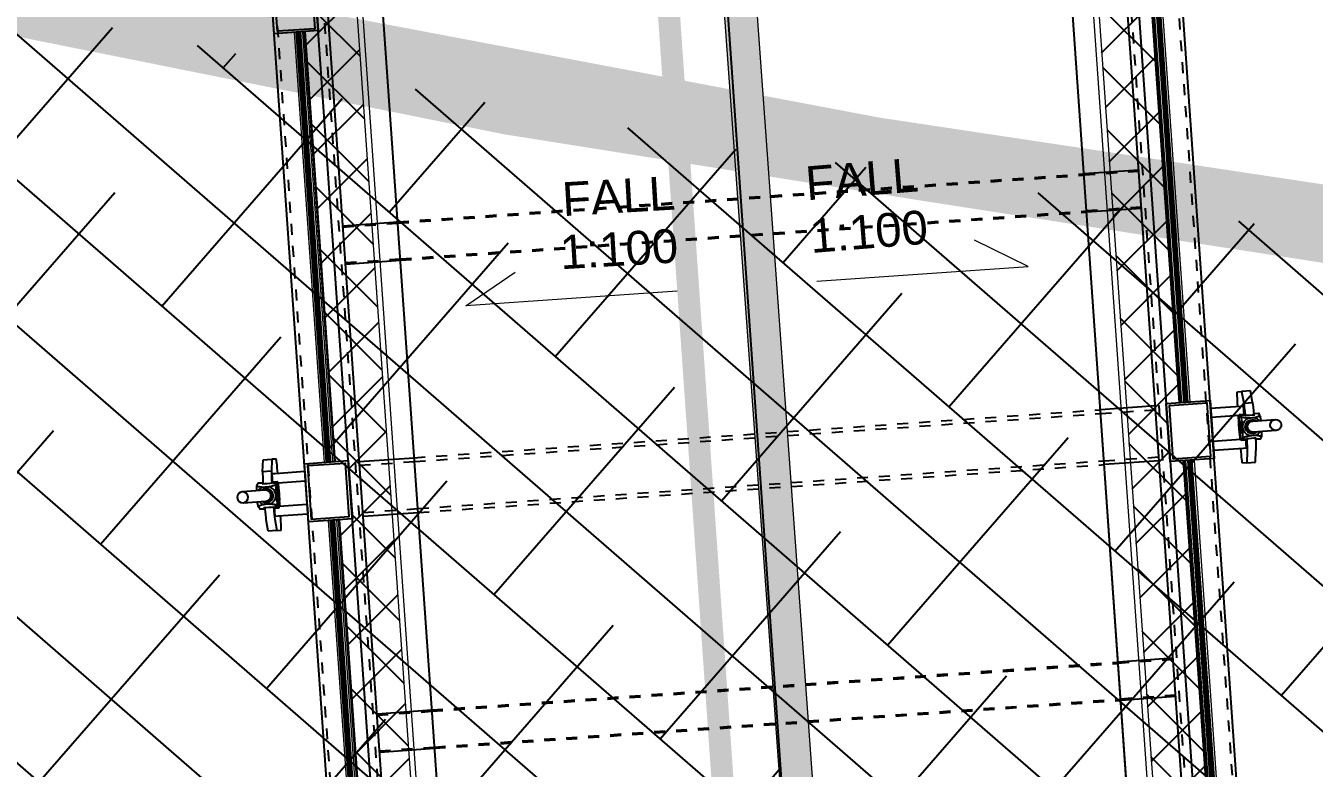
# Model space of a CAD drawing. Header units: millimetres. Extents: x 50357 to 985146, y 723188 to 1803594.
# Drawn here: x 834404.56 to 834416.27, y 820150.56 to 820157.32 of the extents above; entities that cross this region are included whole.
import ezdxf
from ezdxf.xclip import XClip

# ---------------------------------------------------------------- set-up
doc = ezdxf.new("R2010")
doc.units = ezdxf.units.MM
doc.header["$LTSCALE"] = 3
doc.header["$MEASUREMENT"] = 0
for name, pattern in [('DASHED', [19.05, 12.7, -6.35]), ('DASHED2', [0.375, 0.25, -0.125]), ('Grid Line', [22.225, 12.7, -3.175, 3.175, -3.175]), ('XXASB-PIW-ARC-DWG-1012-MWP-XXXX-WS3-XC$0$XXXXX-PIW-P-ASB_BRIDGE_DECK_STR-XXX$0$Member Hidden', [4.5, 2.5, -2])]:
    doc.linetypes.add(name, pattern=pattern)
doc.layers.add('-Excluded area line', color=7, linetype='DASHED2', lineweight=40)
for name, color, linetype in [('-Section line', 7, 'Continuous'), ('00_Xref', 7, 'Continuous'), ('_ANCILIARY HATCH', 252, 'Continuous'), ('_PARCEL BOUNDARY', 10, 'DASHED')]:
    doc.layers.add(name, color=color, linetype=linetype)
for name, color, linetype, true_color in [('WKD071__', 7, 'Continuous', 0x6e6e6e), ('XXASB-PIW-ARC-DWG-1012-MWP-XXXX-WS3-XC$0$XXXXX-PIW-P-ASB_BRIDGE_DECK_ARC-XXX$0$A-GENM_PATT', 7, 'Continuous', 0x6e6e6e), ('XXASB-PIW-ARC-DWG-1012-MWP-XXXX-WS3-XC$0$XXXXX-PIW-P-ASB_BRIDGE_DECK_STR-XXX$0$A-GENM', 7, 'Continuous', 0x6e6e6e), ('XXASB-PIW-ARC-DWG-1012-MWP-XXXX-WS3-XC$0$XXXXX-PIW-P-ASB_BRIDGE_DECK_STR-XXX$0$ADS280__', 7, 'Continuous', 0x6e6e6e), ('XXASB-PIW-ARC-DWG-1012-MWP-XXXX-WS3-XC$0$XXXXX-PIW-P-ASB_BRIDGE_DECK_STR-XXX$0$ADS280_B', 7, 'Continuous', 0x6e6e6e), ('XXASB-PIW-ARC-DWG-1012-MWP-XXXX-WS3-XC$0$XXXXX-PIW-P-ASB_BRIDGE_DECK_STR-XXX$0$ADS280_C', 7, 'Continuous', 0x6e6e6e), ('XXASB-PIW-ARC-DWG-1012-MWP-XXXX-WS3-XC$0$XXXXX-PIW-P-ASB_BRIDGE_DECK_STR-XXX$0$ADS280_H', 7, 'XXASB-PIW-ARC-DWG-1012-MWP-XXXX-WS3-XC$0$XXXXX-PIW-P-ASB_BRIDGE_DECK_STR-XXX$0$Member Hidden', 0x6e6e6e)]:
    doc.layers.add(name, color=color, linetype=linetype, true_color=true_color)
for name, color, linetype, lineweight, true_color in [('XXASB-PIW-ARC-DWG-1012-MWP-XXXX-WS3-XC$0$XXXXX-PIW-P-ASB_BRIDGE_DECK_ARC-XXX$0$A-FLOR', 7, 'Continuous', 25, 0x6e6e6e), ('XXASB-PIW-ARC-DWG-1012-MWP-XXXX-WS3-XC$0$XXXXX-PIW-P-ASB_BRIDGE_DECK_ARC-XXX$0$A-FLOR-HRAL', 7, 'Continuous', 13, 0x6e6e6e), ('XXASB-PIW-ARC-DWG-1012-MWP-XXXX-WS3-XC$0$XXXXX-PIW-P-ASB_BRIDGE_DECK_ARC-XXX$0$A-GENM', 7, 'Continuous', 13, 0x6e6e6e), ('XXASB-PIW-ARC-DWG-1012-MWP-XXXX-WS3-XC$0$XXXXX-PIW-P-ASB_BRIDGE_DECK_ARC-XXX$0$ADS030__', 7, 'Continuous', 13, 0x6e6e6e), ('XXASB-PIW-ARC-DWG-1012-MWP-XXXX-WS3-XC$0$XXXXX-PIW-P-ASB_BRIDGE_DECK_ARC-XXX$0$ADS280__', 7, 'Continuous', 13, 0x6e6e6e), ('XXASB-PIW-ARC-DWG-1012-MWP-XXXX-WS3-XC$0$XXXXX-PIW-P-ASB_BRIDGE_DECK_ARC-XXX$0$Q-SPCQ', 7, 'Continuous', 13, 0x6e6e6e)]:
    doc.layers.add(name, color=color, linetype=linetype, lineweight=lineweight, true_color=true_color)
doc.styles.add('XXASB-PIW-ARC-DWG-1012-MWP-XXXX-WS3-XC$0$XXXXX-PIW-P-ASB_BRIDGE_DECK_ARC-XXX$0$Arial_4', font='arial.ttf', dxfattribs={"height": 2500})

# ---------------------------------------------------------------- blocks, each defined once
blk = doc.blocks.new('x-baseplan')
blk.add_lwpolyline([(834550.55, 818213.81), (834557.171, 818119.106), (834549.739, 818118.586), (834547.98, 818143.75), (834547.581, 818143.722), (834547.541, 818144.296), (834539.964, 818143.766), (834540.021, 818142.96), (834532.454, 818142.451), (834523.973, 818144.32), (834526.254, 818154.672), (834539.411, 818151.675), (834539.646, 818148.322), (834547.222, 818148.851), (834547.183, 818149.408), (834547.582, 818149.436), (834542.996, 818215.041), (834543.221, 818215.057), (834550.326, 818213.794), (834550.55, 818213.81)])
blk = doc.blocks.new('XXASB-PIW-ARC-DWG-1012-MWP-XXXX-WS3-XC$0$XXXXX-PIW-P-ASB_BRIDGE_DECK_ARC-XXX$0$Top Rail Type - Top Rail_Internal_-3272144-DECK F_F_L__ARC')
at = {"layer": 'XXASB-PIW-ARC-DWG-1012-MWP-XXXX-WS3-XC$0$XXXXX-PIW-P-ASB_BRIDGE_DECK_ARC-XXX$0$A-FLOR-HRAL'}
for p, q in [((-666710, 127659), (-666710, 107094)), ((-666660, 127659), (-666660, 107098))]:
    blk.add_line(p, q, dxfattribs=at)
blk = doc.blocks.new('XXASB-PIW-ARC-DWG-1012-MWP-XXXX-WS3-XC$0$XXXXX-PIW-P-ASB_BRIDGE_DECK_ARC-XXX$0$Top Rail Type - Top Rail_Internal_-3272154-DECK F_F_L__ARC')
at = {"layer": 'XXASB-PIW-ARC-DWG-1012-MWP-XXXX-WS3-XC$0$XXXXX-PIW-P-ASB_BRIDGE_DECK_ARC-XXX$0$A-FLOR-HRAL'}
for p, q in [((-673385, 127659), (-673385, 107349)), ((-673335, 127659), (-673335, 107349))]:
    blk.add_line(p, q, dxfattribs=at)
blk = doc.blocks.new('XXASB-PIW-ARC-DWG-1012-MWP-XXXX-WS3-XC$0$XXXXX-PIW-P-ASB_BRIDGE_DECK_ARC-XXX$0$Railing - Sabco_Joint-3422319-DECK F_F_L__ARC')
at = {"layer": 'XXASB-PIW-ARC-DWG-1012-MWP-XXXX-WS3-XC$0$XXXXX-PIW-P-ASB_BRIDGE_DECK_ARC-XXX$0$A-FLOR-HRAL'}
for p, q in [((-9, 1), (-8, 1)), ((-9, 1), (-9, 0)), ((-8, 1), (-1, 1)), ((-8, 0), (-8, 1)), ((-1, 0), (-1, 1)), ((1, 1), (8, 1)), ((1, 1), (1, 0)), ((8, 1), (9, 1)), ((8, 1), (8, 0)), ((9, 1), (9, 0)), ((-8, 0), (-9, 0)), ((-1, 0), (-8, 0)), ((8, 0), (1, 0)), ((9, 0), (8, 0))]:
    blk.add_line(p, q, dxfattribs=at)
blk = doc.blocks.new('XXASB-PIW-ARC-DWG-1012-MWP-XXXX-WS3-XC$0$XXXXX-PIW-P-ASB_BRIDGE_DECK_ARC-XXX$0$Railing - Railing-3272197-DECK F_F_L__ARC')
at = {"layer": 'XXASB-PIW-ARC-DWG-1012-MWP-XXXX-WS3-XC$0$XXXXX-PIW-P-ASB_BRIDGE_DECK_ARC-XXX$0$A-FLOR-HRAL'}
for p, q in [((-666157, 118494), (-666157, 114574)), ((-666138, 114574), (-666138, 118494)), ((-666135, 114574), (-666135, 118494)), ((-666128, 114574), (-666128, 118494)), ((-666119, 114574), (-666119, 118494)), ((-666116, 114574), (-666116, 118494)), ((-666107, 114574), (-666107, 118494)), ((-666100, 114574), (-666100, 118494)), ((-666097, 114574), (-666097, 118494)), ((-666078, 114574), (-666078, 118494)), ((-666126, 116860), (-666126, 118059)), ((-666125, 116860), (-666125, 118059)), ((-666110, 116860), (-666110, 118059)), ((-666109, 116860), (-666109, 118059)), ((-666126, 115660), (-666126, 116859)), ((-666125, 115660), (-666125, 116859)), ((-666110, 115660), (-666110, 116859)), ((-666109, 115660), (-666109, 116859)), ((-666126, 114574), (-666126, 115659)), ((-666125, 114574), (-666125, 115659)), ((-666110, 114574), (-666110, 115659)), ((-666109, 114574), (-666109, 115659)), ((-666157, 114044), (-666157, 110209)), ((-666138, 110209), (-666138, 114044)), ((-666136, 110209), (-666135, 114044)), ((-666128, 110209), (-666128, 114044)), ((-666126, 113260), (-666126, 114044)), ((-666125, 113260), (-666125, 114044)), ((-666119, 110209), (-666119, 114044)), ((-666116, 110209), (-666116, 114044)), ((-666110, 113260), (-666110, 114044)), ((-666109, 113260), (-666109, 114044)), ((-666107, 110209), (-666107, 114044)), ((-666100, 110209), (-666100, 114044)), ((-666097, 110209), (-666097, 114044)), ((-666078, 110209), (-666078, 114044)), ((-666126, 112060), (-666126, 113259)), ((-666125, 112060), (-666125, 113259)), ((-666110, 112060), (-666110, 113259)), ((-666109, 112060), (-666109, 113259)), ((-666126, 110860), (-666126, 112059)), ((-666125, 110860), (-666125, 112059)), ((-666110, 110860), (-666110, 112059)), ((-666109, 110860), (-666109, 112059))]:
    blk.add_line(p, q, dxfattribs=at)
at = {"rotation": 359.9997051364439}
for p in [(-666118, 116859), (-666118, 115659), (-666118, 113259), (-666118, 112059)]:
    blk.add_blockref('XXASB-PIW-ARC-DWG-1012-MWP-XXXX-WS3-XC$0$XXXXX-PIW-P-ASB_BRIDGE_DECK_ARC-XXX$0$Railing - Sabco_Joint-3422319-DECK F_F_L__ARC', p, dxfattribs=at)
blk = doc.blocks.new('XXASB-PIW-ARC-DWG-1012-MWP-XXXX-WS3-XC$0$XXXXX-PIW-P-ASB_BRIDGE_DECK_ARC-XXX$0$Railing - Railing-3272202-DECK F_F_L__ARC')
at = {"layer": 'XXASB-PIW-ARC-DWG-1012-MWP-XXXX-WS3-XC$0$XXXXX-PIW-P-ASB_BRIDGE_DECK_ARC-XXX$0$A-FLOR-HRAL'}
for p, q in [((-673967, 118494), (-673967, 114574)), ((-673948, 114574), (-673948, 118494)), ((-673945, 114574), (-673945, 118494)), ((-673938, 114574), (-673938, 118494)), ((-673936, 118060), (-673936, 118494)), ((-673935, 118060), (-673935, 118494)), ((-673929, 114574), (-673929, 118494)), ((-673926, 114574), (-673926, 118494)), ((-673920, 118060), (-673920, 118494)), ((-673919, 118060), (-673919, 118494)), ((-673917, 114574), (-673917, 118494)), ((-673910, 114574), (-673910, 118494)), ((-673907, 114574), (-673907, 118494)), ((-673888, 114574), (-673888, 118494)), ((-673936, 116860), (-673936, 118059)), ((-673935, 116860), (-673935, 118059)), ((-673920, 116860), (-673920, 118059)), ((-673919, 116860), (-673919, 118059)), ((-673936, 115660), (-673936, 116859)), ((-673935, 115660), (-673935, 116859)), ((-673920, 115660), (-673920, 116859)), ((-673919, 115660), (-673919, 116859)), ((-673936, 114574), (-673936, 115659)), ((-673935, 114574), (-673935, 115659)), ((-673920, 114574), (-673920, 115659)), ((-673919, 114574), (-673919, 115659)), ((-673967, 114044), (-673967, 110209)), ((-673948, 110209), (-673948, 114044)), ((-673946, 110209), (-673945, 114044)), ((-673938, 110209), (-673938, 114044)), ((-673936, 113260), (-673936, 114044)), ((-673935, 113260), (-673935, 114044)), ((-673929, 110209), (-673929, 114044)), ((-673926, 110209), (-673926, 114044)), ((-673920, 113260), (-673920, 114044)), ((-673919, 113260), (-673919, 114044)), ((-673917, 110209), (-673917, 114044)), ((-673910, 110209), (-673910, 114044)), ((-673907, 110209), (-673907, 114044)), ((-673888, 110209), (-673888, 114044)), ((-673936, 112060), (-673936, 113259)), ((-673935, 112060), (-673935, 113259)), ((-673920, 112060), (-673920, 113259)), ((-673919, 112060), (-673919, 113259)), ((-673936, 110860), (-673936, 112059)), ((-673935, 110860), (-673935, 112059)), ((-673920, 110860), (-673920, 112059)), ((-673919, 110860), (-673919, 112059))]:
    blk.add_line(p, q, dxfattribs=at)
at = {"extrusion": (0, 0, -1), "zscale": -1, "rotation": 0.0002948635560533317}
for p in [(673928, 118059), (673928, 116859), (673928, 115659), (673928, 113259), (673928, 112059)]:
    blk.add_blockref('XXASB-PIW-ARC-DWG-1012-MWP-XXXX-WS3-XC$0$XXXXX-PIW-P-ASB_BRIDGE_DECK_ARC-XXX$0$Railing - Sabco_Joint-3422319-DECK F_F_L__ARC', p, dxfattribs=at)
blk = doc.blocks.new('XXASB-PIW-ARC-DWG-1012-MWP-XXXX-WS3-XC$0$XXXXX-PIW-P-ASB_BRIDGE_DECK_ARC-XXX')
at = {"layer": 'XXASB-PIW-ARC-DWG-1012-MWP-XXXX-WS3-XC$0$XXXXX-PIW-P-ASB_BRIDGE_DECK_ARC-XXX$0$A-GENM_PATT'}
h = blk.add_hatch(dxfattribs=at)
h.set_pattern_fill('ANSI37', color=256, scale=3000)
h.set_pattern_definition([(45, (6708.63, 468.96), (-265.16504294, 265.16504294), []), (135, (6708.63, 468.96), (-265.16504294, -265.16504294), [])])
h.paths.add_polyline_path([(834555029, 818151611), (834554538, 818151576), (834553417, 818167602), (834553779, 818167627), (834553816, 818167099), (834553945, 818167108), (834554219, 818163197), (834554089, 818163188), (834554126, 818162659), (834554256, 818162669), (834554529, 818158758), (834554399, 818158749), (834554436, 818158220), (834554566, 818158229), (834554834, 818154404), (834554704, 818154395), (834554753, 818153696), (834554882, 818153705)])
h = blk.add_hatch(dxfattribs=at)
h.set_pattern_fill('ANSI37', color=256, scale=3000)
h.set_pattern_definition([(45, (0, 0), (-265.16504294, 265.16504294), []), (135, (0, 0), (-265.16504294, -265.16504294), [])])
h.paths.add_polyline_path([(834547338, 818151073), (834547829, 818151107), (834546709, 818167133), (834546347, 818167108), (834546384, 818166579), (834546254, 818166570), (834546528, 818162660), (834546657, 818162669), (834546694, 818162140), (834546565, 818162131), (834546838, 818158220), (834546968, 818158230), (834547005, 818157701), (834546875, 818157692), (834547142, 818153866), (834547272, 818153875), (834547321, 818153177), (834547191, 818153168)])
at = {"layer": 'XXASB-PIW-ARC-DWG-1012-MWP-XXXX-WS3-XC$0$XXXXX-PIW-P-ASB_BRIDGE_DECK_ARC-XXX$0$Q-SPCQ'}
h = blk.add_hatch(dxfattribs=at)
h.set_pattern_fill('FLEX', color=256, scale=10, angle=93.9987)
h.set_pattern_definition([(93.998705, (834733143.105, 817782021.74), (-63.345417, -4.4281045), [63.5, -63.5]), (138.998705, (834733138.677, 817782085.085), (-63.345417, -4.4281045), [15.875, -58.052561, 15.875, -89.802561])])
h.paths.add_polyline_path([(834551476, 818147152), (834551775, 818147173), (834546924, 818214372), (834546620, 818214426)])
at = {"layer": 'XXASB-PIW-ARC-DWG-1012-MWP-XXXX-WS3-XC$0$XXXXX-PIW-P-ASB_BRIDGE_DECK_ARC-XXX$0$A-FLOR'}
blk.add_line((834551685, 818144159), (834547177, 818208652), dxfattribs=at)
at = {"layer": 'XXASB-PIW-ARC-DWG-1012-MWP-XXXX-WS3-XC$0$XXXXX-PIW-P-ASB_BRIDGE_DECK_ARC-XXX$0$A-GENM'}
for p, q in [((834554241, 818162668), (834554514, 818158757)), ((834554529, 818158758), (834554256, 818162669)), ((834546565, 818162131), (834546838, 818158220)), ((834546853, 818158221), (834546580, 818162132)), ((834554551, 818158228), (834554819, 818154403)), ((834554834, 818154404), (834554566, 818158229)), ((834546875, 818157692), (834547142, 818153866)), ((834547157, 818153867), (834546890, 818157693))]:
    blk.add_line(p, q, dxfattribs=at)
at = {"layer": 'XXASB-PIW-ARC-DWG-1012-MWP-XXXX-WS3-XC$0$XXXXX-PIW-P-ASB_BRIDGE_DECK_ARC-XXX$0$ADS030__', "flags": 128}
for points in [[(834551225, 818159860), (834553147, 818159995), (834552659, 818160235)], [(834549957, 818159772), (834548035, 818159637), (834548484, 818159943)]]:
    blk.add_lwpolyline(points, dxfattribs=at)
at = {"layer": 'XXASB-PIW-ARC-DWG-1012-MWP-XXXX-WS3-XC$0$XXXXX-PIW-P-ASB_BRIDGE_DECK_ARC-XXX$0$ADS280__'}
for p, q in [((834550324, 818208447), (834554796, 818144477)), ((834548232, 818148750), (834544089, 818208011))]:
    blk.add_line(p, q, dxfattribs=at)
at = {"layer": 'XXASB-PIW-ARC-DWG-1012-MWP-XXXX-WS3-XC$0$XXXXX-PIW-P-ASB_BRIDGE_DECK_ARC-XXX$0$Q-SPCQ'}
blk.add_lwpolyline([(834551476, 818147152), (834551775, 818147173), (834546924, 818214372), (834546620, 818214426)], close=True, dxfattribs=at)
at = {"layer": 'XXASB-PIW-ARC-DWG-1012-MWP-XXXX-WS3-XC$0$XXXXX-PIW-P-ASB_BRIDGE_DECK_ARC-XXX$0$A-FLOR-HRAL', "rotation": 3.999000000000387}
for name in ['XXASB-PIW-ARC-DWG-1012-MWP-XXXX-WS3-XC$0$XXXXX-PIW-P-ASB_BRIDGE_DECK_ARC-XXX$0$Top Rail Type - Top Rail_Internal_-3272144-DECK F_F_L__ARC', 'XXASB-PIW-ARC-DWG-1012-MWP-XXXX-WS3-XC$0$XXXXX-PIW-P-ASB_BRIDGE_DECK_ARC-XXX$0$Railing - Railing-3272197-DECK F_F_L__ARC', 'XXASB-PIW-ARC-DWG-1012-MWP-XXXX-WS3-XC$0$XXXXX-PIW-P-ASB_BRIDGE_DECK_ARC-XXX$0$Top Rail Type - Top Rail_Internal_-3272154-DECK F_F_L__ARC', 'XXASB-PIW-ARC-DWG-1012-MWP-XXXX-WS3-XC$0$XXXXX-PIW-P-ASB_BRIDGE_DECK_ARC-XXX$0$Railing - Railing-3272202-DECK F_F_L__ARC']:
    blk.add_blockref(name, (835227065, 818090920), dxfattribs=at)
at = {"layer": 'XXASB-PIW-ARC-DWG-1012-MWP-XXXX-WS3-XC$0$XXXXX-PIW-P-ASB_BRIDGE_DECK_ARC-XXX$0$ADS030__', "char_height": 307.4, "width": 3288.75, "line_spacing_factor": 0.938532, "style": 'XXASB-PIW-ARC-DWG-1012-MWP-XXXX-WS3-XC$0$XXXXX-PIW-P-ASB_BRIDGE_DECK_ARC-XXX$0$Arial_4'}
for insert, attachment_point, rotation in [((834551110, 818160903), 1, 4.6066), ((834549926, 818160820), 3, 3.3908)]:
    blk.add_mtext('FALL\\P1:100', dxfattribs=dict(at, insert=insert, attachment_point=attachment_point, rotation=rotation))
blk = doc.blocks.new('XXASB-PIW-ARC-DWG-1012-MWP-XXXX-WS3-XC$0$XXXXX-PIW-P-ASB_BRIDGE_DECK_STR-XXX$0$C2')
at = {"layer": 'XXASB-PIW-ARC-DWG-1012-MWP-XXXX-WS3-XC$0$XXXXX-PIW-P-ASB_BRIDGE_DECK_STR-XXX$0$ADS280_C'}
for points in [[(-265, 200), (265, 200), (265, -200), (-265, -200)], [(-245, 170), (245, 170), (245, -170), (-245, -170)]]:
    blk.add_lwpolyline(points, close=True, dxfattribs=at)
blk = doc.blocks.new('XXASB-PIW-ARC-DWG-1012-MWP-XXXX-WS3-XC$0$XXXXX-PIW-P-ASB_BRIDGE_DECK_STR-XXX$0$Hanger Joint - Hanger Joint-V14-DECK F_F_L__STR')
at = {"layer": 'XXASB-PIW-ARC-DWG-1012-MWP-XXXX-WS3-XC$0$XXXXX-PIW-P-ASB_BRIDGE_DECK_STR-XXX$0$A-GENM'}
for p, q in [((834555111, 818158859), (834555190, 818158864)), ((834555190, 818158864), (834555209, 818158760)), ((834555111, 818158859), (834555072, 818158856)), ((834555129, 818158754), (834555111, 818158859)), ((834555082, 818158639), (834555086, 818158581)), ((834555093, 818158482), (834555097, 818158424)), ((834555156, 818158210), (834555160, 818158318)), ((834555160, 818158318), (834555240, 818158324)), ((834555240, 818158324), (834555236, 818158216)), ((834555117, 818158208), (834555156, 818158210)), ((834555236, 818158216), (834555156, 818158210))]:
    blk.add_line(p, q, dxfattribs=at)
for centre, major_axis, start_param, end_param in [((834555083, 818158707), (-10, 150), 0, 1.452786), ((834555142, 818158535), (-16, 230), 5.199753, 5.968692), ((834555222, 818158541), (-16, 230), 5.198748, 5.968692), ((834555142, 818158535), (-16, 230), 3.477995, 4.225484), ((834555222, 818158541), (-16, 230), 3.477995, 4.226477), ((834555107, 818158357), (-10, 150), 1.688806, 3.141593)]:
    blk.add_ellipse(centre, major_axis=major_axis, ratio=0.035329, start_param=start_param, end_param=end_param, dxfattribs=at)
blk = doc.blocks.new('XXASB-PIW-ARC-DWG-1012-MWP-XXXX-WS3-XC$0$XXXXX-PIW-P-ASB_BRIDGE_DECK_STR-XXX$0$Hanger Node - Hanger Node-V24-DECK F_F_L__STR')
at = {"layer": 'XXASB-PIW-ARC-DWG-1012-MWP-XXXX-WS3-XC$0$XXXXX-PIW-P-ASB_BRIDGE_DECK_STR-XXX$0$A-GENM'}
for p, q in [((834546112, 818157998), (834546123, 818158022)), ((834546166, 818158026), (834546123, 818158023)), ((834546123, 818158022), (834546166, 818158025)), ((834546161, 818158015), (834546166, 818158025)), ((834546194, 818157970), (834546190, 818157970)), ((834546255, 818158031), (834546251, 818158022)), ((834546255, 818158031), (834546298, 818158034)), ((834546299, 818158035), (834546256, 818158032)), ((834546298, 818158034), (834546288, 818158010)), ((834546309, 818157973), (834546304, 818157973)), ((834546313, 818157967), (834546309, 818157973)), ((834546139, 818157789), (834546125, 818157811)), ((834546198, 818157850), (834546202, 818157850)), ((834546301, 818157824), (834546314, 818157801)), ((834546312, 818157863), (834546317, 818157863)), ((834546317, 818157863), (834546320, 818157870)), ((834546139, 818157789), (834546182, 818157792)), ((834546140, 818157788), (834546183, 818157791)), ((834546182, 818157792), (834546176, 818157801)), ((834546266, 818157807), (834546272, 818157798)), ((834546272, 818157798), (834546314, 818157801)), ((834546272, 818157797), (834546315, 818157800))]:
    blk.add_line(p, q, dxfattribs=at)
at = {"layer": 'XXASB-PIW-ARC-DWG-1012-MWP-XXXX-WS3-XC$0$XXXXX-PIW-P-ASB_BRIDGE_DECK_STR-XXX$0$A-GENM', "flags": 128}
for points in [[(834546251, 818158022), (834546229, 818158019), (834546206, 818158018), (834546183, 818158016), (834546161, 818158015)], [(834546176, 818157801), (834546198, 818157803), (834546221, 818157805), (834546244, 818157806), (834546266, 818157807)]]:
    blk.add_lwpolyline(points, dxfattribs=at)
at = {"layer": 'XXASB-PIW-ARC-DWG-1012-MWP-XXXX-WS3-XC$0$XXXXX-PIW-P-ASB_BRIDGE_DECK_STR-XXX$0$A-GENM'}
for centre, major_axis, ratio, start_param, end_param in [((834546131, 818157905), (-8, 118), 0.035329, 6.176011, 6.419948), ((834546199, 818157910), (-5.9, 84.8), 0.999376, 0.359432, 0.938516), ((834546198, 818157910), (-4.4, 63.2), 0.999376, 0.000003, 0.649708), ((834546194, 818157910), (-4.2, 59.9), 0.999376, 0.000002, 0.558196), ((834546174, 818157908), (-8, 118), 0.035329, 6.119778, 6.419948), ((834546194, 818157910), (-4.2, 59.9), 0.999376, 3.141599, 6.283191), ((834546198, 818157910), (-4.4, 63.2), 0.999376, 3.141592, 6.283185), ((834546198, 818157910), (-4.2, 59.9), 0.999376, 3.141595, 6.283188), ((834546190, 818157910), (-3.5, 49.9), 0.999376, 5.834386, 5.870449), ((834546199, 818157910), (-5.9, 84.8), 0.999376, 3.501025, 5.923751), ((834546190, 818157910), (-3.5, 49.9), 0.999376, 5.331252, 5.420692), ((834546264, 818157915), (-8, 118), 0.035329, 6.176011, 6.419948), ((834546307, 818157918), (-8, 118), 0.035329, 5.184875, 6.419948), ((834546308, 818157918), (-3.8, 54.9), 0.035329, 6.058786, 7.853982), ((834546307, 818157918), (-3.2, 45.6), 0.035329, 0.261799, 1.570796), ((834546313, 818157918), (-3.8, 54.9), 0.035329, 5.989381, 7.853982), ((834546316, 818157918), (-3.4, 48.8), 0.035329, 4.712389, 7.853982), ((834546199, 818157910), (-5.9, 84.8), 0.999376, 2.203089, 2.782161), ((834546198, 818157910), (-4.4, 63.2), 0.999376, 2.491885, 3.141589), ((834546194, 818157910), (-4.2, 59.9), 0.999376, 2.5834, 3.141593), ((834546190, 818157910), (-3.5, 49.9), 0.999376, 3.554329, 3.590392), ((834546190, 818157910), (-3.5, 49.9), 0.999376, 4.00824, 4.075667), ((834546190, 818157910), (-3.5, 49.9), 0.999376, 4.904436, 4.936786), ((834546190, 818157910), (-3.5, 49.9), 0.999376, 4.48799, 4.52034), ((834546307, 818157918), (-3.2, 45.6), 0.035329, 1.570796, 2.879793), ((834546308, 818157918), (-3.8, 54.9), 0.035329, 1.570796, 3.365992), ((834546313, 818157918), (-3.8, 54.9), 0.035329, 1.570796, 3.435396), ((834546307, 818157918), (-8, 118), 0.035329, 3.00483, 4.239903), ((834546316, 818157918), (-3.4, 48.8), 0.035329, 1.570796, 4.712389), ((834546131, 818157905), (-8, 118), 0.035329, 3.00483, 3.248767), ((834546174, 818157908), (-8, 118), 0.035329, 3.00483, 3.308379), ((834546264, 818157915), (-8, 118), 0.035329, 3.00483, 3.248767)]:
    blk.add_ellipse(centre, major_axis=major_axis, ratio=ratio, start_param=start_param, end_param=end_param, dxfattribs=at)
for points, knots in [([(834546111, 818157954), (834546111, 818157955), (834546111, 818157956), (834546111, 818157958), (834546111, 818157962), (834546111, 818157966), (834546111, 818157973), (834546111, 818157981), (834546112, 818157989), (834546112, 818157995), (834546112, 818157998)], [0.6920213, 0.6920213, 0.6920213, 0.6920213, 0.7, 0.7166667, 0.7333333, 0.7666667, 0.8, 0.8666667, 0.9333333, 1, 1, 1, 1]), ([(834546112, 818157998), (834546115, 818157997), (834546121, 818157995), (834546128, 818157994), (834546135, 818157992), (834546140, 818157991), (834546145, 818157990), (834546150, 818157989), (834546157, 818157988), (834546161, 818157988), (834546164, 818157987)], [0, 0, 0, 0, 0.2, 0.4, 0.5, 0.6, 0.7, 0.8, 0.9, 1, 1, 1, 1]), ([(834546164, 818157987), (834546167, 818157987), (834546170, 818157988), (834546175, 818157988), (834546178, 818157988), (834546183, 818157988), (834546188, 818157988), (834546191, 818157989), (834546193, 818157989)], [0, 0, 0, 0, 0.333333, 0.416667, 0.5, 0.666667, 0.833333, 1, 1, 1, 1]), ([(834546193, 818157989), (834546195, 818157989), (834546199, 818157989), (834546204, 818157990), (834546208, 818157990), (834546211, 818157990), (834546216, 818157991), (834546220, 818157991), (834546223, 818157992)], [0, 0, 0, 0, 0.166667, 0.333333, 0.5, 0.583333, 0.666667, 1, 1, 1, 1]), ([(834546223, 818157992), (834546226, 818157992), (834546232, 818157993), (834546239, 818157995), (834546246, 818157997), (834546252, 818157999), (834546259, 818158001), (834546267, 818158003), (834546276, 818158006), (834546284, 818158009), (834546288, 818158010)], [0, 0, 0, 0, 0.1, 0.2, 0.3, 0.4, 0.5, 0.6, 0.8, 1, 1, 1, 1]), ([(834546288, 818158010), (834546287, 818158007), (834546287, 818158002), (834546287, 818157993), (834546286, 818157985), (834546286, 818157979), (834546286, 818157974), (834546286, 818157971), (834546286, 818157968), (834546286, 818157966), (834546286, 818157964), (834546286, 818157962), (834546286, 818157960), (834546286, 818157958), (834546286, 818157956), (834546286, 818157953), (834546286, 818157951), (834546286, 818157949), (834546286, 818157949), (834546286, 818157947), (834546286, 818157946), (834546286, 818157944), (834546286, 818157942), (834546286, 818157939), (834546286, 818157936), (834546286, 818157933), (834546287, 818157931), (834546287, 818157930), (834546287, 818157928), (834546287, 818157926), (834546287, 818157923), (834546287, 818157920), (834546287, 818157916), (834546288, 818157913), (834546288, 818157909), (834546288, 818157906), (834546288, 818157904), (834546288, 818157903), (834546289, 818157901), (834546289, 818157900), (834546289, 818157897), (834546289, 818157893), (834546290, 818157890), (834546290, 818157888), (834546290, 818157887), (834546290, 818157885), (834546291, 818157884), (834546291, 818157883), (834546291, 818157882), (834546291, 818157880), (834546291, 818157877), (834546292, 818157874), (834546292, 818157872), (834546292, 818157871), (834546293, 818157869), (834546293, 818157867), (834546293, 818157865), (834546294, 818157862), (834546294, 818157859), (834546295, 818157855), (834546296, 818157848), (834546297, 818157840), (834546299, 818157832), (834546300, 818157826), (834546301, 818157824)], [0, 0, 0, 0, 0.066667, 0.133333, 0.2, 0.233333, 0.266667, 0.283333, 0.3, 0.316667, 0.325, 0.333333, 0.341667, 0.35, 0.366667, 0.383333, 0.391667, 0.395833, 0.4, 0.404167, 0.408333, 0.416667, 0.425, 0.433333, 0.45, 0.458333, 0.4625, 0.466667, 0.470833, 0.475, 0.483333, 0.491667, 0.5, 0.508333, 0.516667, 0.525, 0.529167, 0.533333, 0.5375, 0.541667, 0.55, 0.566667, 0.575, 0.583333, 0.591667, 0.595833, 0.6, 0.604167, 0.608333, 0.616667, 0.633333, 0.65, 0.658333, 0.666667, 0.675, 0.683333, 0.7, 0.716667, 0.733333, 0.766667, 0.8, 0.866667, 0.933333, 1, 1, 1, 1]), ([(834546125, 818157811), (834546125, 818157814), (834546124, 818157820), (834546122, 818157828), (834546121, 818157836), (834546119, 818157842), (834546119, 818157847), (834546118, 818157850), (834546118, 818157852), (834546118, 818157854), (834546118, 818157854)], [0, 0, 0, 0, 0.0666667, 0.1333333, 0.2, 0.2333333, 0.2666667, 0.2833333, 0.3, 0.307938, 0.307938, 0.307938, 0.307938]), ([(834546175, 818157829), (834546173, 818157828), (834546168, 818157827), (834546162, 818157825), (834546156, 818157823), (834546151, 818157822), (834546147, 818157820), (834546141, 818157818), (834546133, 818157815), (834546128, 818157813), (834546125, 818157811)], [0, 0, 0, 0, 0.1, 0.2, 0.3, 0.4, 0.5, 0.6, 0.8, 1, 1, 1, 1]), ([(834546204, 818157831), (834546202, 818157831), (834546199, 818157831), (834546194, 818157831), (834546190, 818157830), (834546186, 818157830), (834546182, 818157829), (834546178, 818157829), (834546175, 818157829)], [0, 0, 0, 0, 0.166667, 0.333333, 0.5, 0.583333, 0.666667, 1, 1, 1, 1]), ([(834546234, 818157833), (834546231, 818157833), (834546227, 818157833), (834546223, 818157832), (834546219, 818157832), (834546215, 818157832), (834546210, 818157832), (834546206, 818157832), (834546204, 818157831)], [0, 0, 0, 0, 0.333333, 0.416667, 0.5, 0.666667, 0.833333, 1, 1, 1, 1]), ([(834546301, 818157824), (834546297, 818157824), (834546289, 818157826), (834546279, 818157827), (834546271, 818157829), (834546264, 818157830), (834546258, 818157830), (834546251, 818157831), (834546243, 818157832), (834546237, 818157833), (834546234, 818157833)], [0, 0, 0, 0, 0.2, 0.4, 0.5, 0.6, 0.7, 0.8, 0.9, 1, 1, 1, 1])]:
    blk.add_open_spline(points, degree=3, knots=knots, dxfattribs=at)
blk = doc.blocks.new('XXASB-PIW-ARC-DWG-1012-MWP-XXXX-WS3-XC$0$XXXXX-PIW-P-ASB_BRIDGE_DECK_STR-XXX$0$Hanger Rod M100 - Vertical Rod-3372036-DECK F_F_L__STR')
at = {"layer": 'XXASB-PIW-ARC-DWG-1012-MWP-XXXX-WS3-XC$0$XXXXX-PIW-P-ASB_BRIDGE_DECK_STR-XXX$0$A-GENM'}
for p, q in [((834546187, 818157959), (834545980, 818157945)), ((834545987, 818157845), (834546194, 818157860))]:
    blk.add_line(p, q, dxfattribs=at)
for centre, start_param, end_param in [((834545984, 818157895), 0.000004, 3.141596), ((834545984, 818157895), 3.141598, 6.28319), ((834546190, 818157910), 5.345359, 6.283183), ((834546190, 818157910), 3.141591, 5.330727), ((834546190, 818157910), 5.331723, 5.340486)]:
    blk.add_ellipse(centre, major_axis=(-3.5, 49.9), ratio=0.999376, start_param=start_param, end_param=end_param, dxfattribs=at)
blk = doc.blocks.new('XXASB-PIW-ARC-DWG-1012-MWP-XXXX-WS3-XC$0$XXXXX-PIW-P-ASB_BRIDGE_DECK_STR-XXX$0$Steel Plate - 85mm-2198207-DECK F_F_L__STR')
at = {"layer": 'XXASB-PIW-ARC-DWG-1012-MWP-XXXX-WS3-XC$0$XXXXX-PIW-P-ASB_BRIDGE_DECK_STR-XXX$0$A-GENM'}
for p, q in [((-262, -42), (-262, 43)), ((-217, 43), (-262, 43)), ((37, 43), (-217, 43)), ((37, 43), (37, -42)), ((-262, -42), (-234, -42)), ((-234, -42), (37, -42))]:
    blk.add_line(p, q, dxfattribs=at)
blk = doc.blocks.new('XXASB-PIW-ARC-DWG-1012-MWP-XXXX-WS3-XC$0$XXXXX-PIW-P-ASB_BRIDGE_DECK_STR-XXX$0$Steel Plate - 85mm-3367292-DECK F_F_L__STR')
at = {"layer": 'XXASB-PIW-ARC-DWG-1012-MWP-XXXX-WS3-XC$0$XXXXX-PIW-P-ASB_BRIDGE_DECK_STR-XXX$0$A-GENM'}
for p, q in [((-262, -42), (-262, 43)), ((-234, 43), (-262, 43)), ((37, 43), (-234, 43)), ((37, 43), (37, -42)), ((-262, -42), (-217, -42)), ((-217, -42), (37, -42))]:
    blk.add_line(p, q, dxfattribs=at)
blk = doc.blocks.new('XXASB-PIW-ARC-DWG-1012-MWP-XXXX-WS3-XC$0$XXXXX-PIW-P-ASB_BRIDGE_DECK_STR-XXX$0$TIE ROD')
at = {"layer": 'XXASB-PIW-ARC-DWG-1012-MWP-XXXX-WS3-XC$0$XXXXX-PIW-P-ASB_BRIDGE_DECK_STR-XXX$0$A-GENM', "linetype": 'XXASB-PIW-ARC-DWG-1012-MWP-XXXX-WS3-XC$0$XXXXX-PIW-P-ASB_BRIDGE_DECK_STR-XXX$0$Member Hidden'}
for name, p, rotation in [('XXASB-PIW-ARC-DWG-1012-MWP-XXXX-WS3-XC$0$XXXXX-PIW-P-ASB_BRIDGE_DECK_STR-XXX$0$Hanger Rod M100 - Vertical Rod-3372036-DECK F_F_L__STR', (-757970023, 889568332), 266.0012948640198), ('XXASB-PIW-ARC-DWG-1012-MWP-XXXX-WS3-XC$0$XXXXX-PIW-P-ASB_BRIDGE_DECK_STR-XXX$0$Steel Plate - 85mm-2198207-DECK F_F_L__STR', (-150, 37), 270.000000000139), ('XXASB-PIW-ARC-DWG-1012-MWP-XXXX-WS3-XC$0$XXXXX-PIW-P-ASB_BRIDGE_DECK_STR-XXX$0$Steel Plate - 85mm-3367292-DECK F_F_L__STR', (150, 37), 270.000000000139)]:
    blk.add_blockref(name, p, dxfattribs=dict(at, rotation=rotation))
at = {"layer": 'XXASB-PIW-ARC-DWG-1012-MWP-XXXX-WS3-XC$0$XXXXX-PIW-P-ASB_BRIDGE_DECK_STR-XXX$0$A-GENM'}
for name, p, rotation in [('XXASB-PIW-ARC-DWG-1012-MWP-XXXX-WS3-XC$0$XXXXX-PIW-P-ASB_BRIDGE_DECK_STR-XXX$0$Hanger Joint - Hanger Joint-V14-DECK F_F_L__STR', (757970023, -889576632), 86.00129486401981), ('XXASB-PIW-ARC-DWG-1012-MWP-XXXX-WS3-XC$0$XXXXX-PIW-P-ASB_BRIDGE_DECK_STR-XXX$0$Hanger Node - Hanger Node-V24-DECK F_F_L__STR', (-757970023, 889568332), 266.0012948640198)]:
    blk.add_blockref(name, p, dxfattribs=dict(at, rotation=rotation))
blk = doc.blocks.new('XXASB-PIW-ARC-DWG-1012-MWP-XXXX-WS3-XC$0$XXXXX-PIW-P-ASB_BRIDGE_DECK_STR-XXX')
at = {"layer": 'XXASB-PIW-ARC-DWG-1012-MWP-XXXX-WS3-XC$0$XXXXX-PIW-P-ASB_BRIDGE_DECK_STR-XXX$0$ADS280__'}
for p, q in [((834554803, 818144377), (834550324, 818208447)), ((834548232, 818148750), (834544089, 818208011))]:
    blk.add_line(p, q, dxfattribs=at)
at = {"layer": 'XXASB-PIW-ARC-DWG-1012-MWP-XXXX-WS3-XC$0$XXXXX-PIW-P-ASB_BRIDGE_DECK_STR-XXX$0$ADS280_B'}
for p, q in [((834548143, 818135677), (834542829, 818211703)), ((834556373, 818136252), (834551201, 818210241)), ((834556373, 818136252), (834551292, 818208940)), ((834554963, 818149250), (834551463, 818199328)), ((834547731, 818148745), (834544230, 818198822)), ((834554151, 818160872), (834553652, 818160837)), ((834554175, 818160523), (834553676, 818160488)), ((834546918, 818160366), (834547417, 818160401)), ((834546943, 818160017), (834547442, 818160052)), ((834554301, 818158727), (834553802, 818158692)), ((834547068, 818158222), (834547567, 818158256)), ((834554336, 818158228), (834553837, 818158193)), ((834547103, 818157723), (834547602, 818157758)), ((834554461, 818156433), (834553962, 818156398)), ((834554486, 818156084), (834553987, 818156049)), ((834547229, 818155927), (834547728, 818155962)), ((834547253, 818155578), (834547752, 818155613))]:
    blk.add_line(p, q, dxfattribs=at)
at = {"layer": 'XXASB-PIW-ARC-DWG-1012-MWP-XXXX-WS3-XC$0$XXXXX-PIW-P-ASB_BRIDGE_DECK_STR-XXX$0$ADS280_H'}
for p, q in [((834554998, 818149253), (834551498, 818199330)), ((834555378, 818149981), (834551926, 818199360)), ((834547267, 818148712), (834543766, 818198790)), ((834547696, 818148742), (834544195, 818198820)), ((834554153, 818160859), (834553654, 818160825)), ((834547417, 818160401), (834553651, 818160837)), ((834547418, 818160389), (834553653, 818160825)), ((834554176, 818160535), (834553677, 818160500)), ((834546919, 818160354), (834547418, 818160389)), ((834547441, 818160064), (834553676, 818160500)), ((834547442, 818160052), (834553675, 818160488)), ((834546942, 818160030), (834547441, 818160064)), ((834547567, 818158256), (834553801, 818158692)), ((834547570, 818158221), (834553803, 818158657)), ((834553803, 818158657), (834554303, 818158692)), ((834547071, 818158187), (834547570, 818158221)), ((834547600, 818157793), (834553833, 818158228)), ((834547602, 818157758), (834553836, 818158193)), ((834553833, 818158228), (834554333, 818158263)), ((834547101, 818157758), (834547600, 818157793)), ((834554463, 818156420), (834553964, 818156385)), ((834547728, 818155962), (834553961, 818156398)), ((834547728, 818155950), (834553963, 818156385)), ((834547751, 818155625), (834553986, 818156061)), ((834554486, 818156096), (834553987, 818156061)), ((834547230, 818155915), (834547728, 818155950)), ((834547752, 818155613), (834553986, 818156049)), ((834547252, 818155590), (834547751, 818155625))]:
    blk.add_line(p, q, dxfattribs=at)
at = {"layer": 'XXASB-PIW-ARC-DWG-1012-MWP-XXXX-WS3-XC$0$XXXXX-PIW-P-ASB_BRIDGE_DECK_STR-XXX$0$A-GENM', "xscale": -1, "rotation": 273.9987051264523}
blk.add_blockref('XXASB-PIW-ARC-DWG-1012-MWP-XXXX-WS3-XC$0$XXXXX-PIW-P-ASB_BRIDGE_DECK_STR-XXX$0$TIE ROD', (834554817, 818158513), dxfattribs=at)
at = {"layer": 'XXASB-PIW-ARC-DWG-1012-MWP-XXXX-WS3-XC$0$XXXXX-PIW-P-ASB_BRIDGE_DECK_STR-XXX$0$A-GENM', "rotation": 93.9987051359802}
blk.add_blockref('XXASB-PIW-ARC-DWG-1012-MWP-XXXX-WS3-XC$0$XXXXX-PIW-P-ASB_BRIDGE_DECK_STR-XXX$0$TIE ROD', (834546587, 818157937), dxfattribs=at)
at = {"layer": 'XXASB-PIW-ARC-DWG-1012-MWP-XXXX-WS3-XC$0$XXXXX-PIW-P-ASB_BRIDGE_DECK_STR-XXX$0$ADS280_C', "rotation": 93.99870513598016}
for p in [(834546476, 818162390), (834554617, 818158499), (834546787, 818157951)]:
    blk.add_blockref('XXASB-PIW-ARC-DWG-1012-MWP-XXXX-WS3-XC$0$XXXXX-PIW-P-ASB_BRIDGE_DECK_STR-XXX$0$C2', p, dxfattribs=at)
blk = doc.blocks.new('XXASB-PIW-ARC-DWG-1012-MWP-XXXX-WS3-XC')
for name in ['XXASB-PIW-ARC-DWG-1012-MWP-XXXX-WS3-XC$0$XXXXX-PIW-P-ASB_BRIDGE_DECK_STR-XXX', 'XXASB-PIW-ARC-DWG-1012-MWP-XXXX-WS3-XC$0$XXXXX-PIW-P-ASB_BRIDGE_DECK_ARC-XXX']:
    blk.add_blockref(name, (0, 0))
blk = doc.blocks.new('PARCEL BOUNDARY')
at = {"layer": '_PARCEL BOUNDARY', "ltscale": 0.2, "const_width": 400}
blk.add_lwpolyline([(834444628, 817513801), (834495220, 817517337), (834492444, 817557035), (834498761, 817565962, 0.103945), (834533697, 817549820, 0.028149), (834560518, 817544745), (834570883, 817541589, 0.012181), (834580152, 817539059, 0.011817), (834589680, 817538655, 0.018959), (834627610, 817539489), (834630540, 817540418), (834634554, 817540697), (834637584, 817540183, 0.004979), (834647569, 817541071), (834660846, 817542394, -0.02316), (834692882, 817544092), (834848633, 817545126), (834853232, 817545226), (834857282, 817545692), (834861211, 817546780, 0.088944), (834868247, 817552295, 0.091283), (834872755, 817559703, 0.061858)], format="xyb", dxfattribs=at)

msp = doc.modelspace()

# ---------------------------------------------------------------- hatches: boundary and pattern name
at = {"layer": '-Excluded area line'}
h = msp.add_hatch(dxfattribs=at)
h.set_pattern_fill('ANSI31', color=256)
h.set_pattern_definition([(45, (-139.47494, 1995.13076), (-0.088388347648, 0.088388347648), [])])
edge = h.paths.add_edge_path(flags=0)
edge.add_arc((834436.5268, 820041.2161), 0.5122, 0, 360)
edge = h.paths.add_edge_path(flags=17)
edge.add_line((834370.1796, 819898.3582), (834354.1764, 820127.3308))
edge.add_line((834354.1764, 820127.3308), (834355.7473, 820127.4406))
edge.add_line((834355.7473, 820127.4406), (834352.9692, 820167.1368))
edge.add_line((834352.9692, 820167.1368), (834351.3095, 820168.2318))
edge.add_line((834351.3095, 820168.2318), (834350.2016, 820184.0723))
edge.add_line((834350.2016, 820184.0723), (834350.2024, 820184.0729))
edge.add_arc((834337.5716, 820166.7457), 21.4422, 53.90525, 53.90955, ccw=False)
edge.add_line((834350.2037, 820184.0719), (834353.336, 820181.5063))
edge.add_line((834353.336, 820181.5063), (834358.2744, 820176.9438))
edge.add_arc((834422.1325, 820262.4089), 106.6872, 233.233545, 261.758005)
edge.add_line((834406.8385, 820156.8237), (834414.6807, 820155.7938))
edge.add_line((834414.6807, 820155.7938), (834431.0888, 820153.6391))
edge.add_line((834431.0888, 820153.6391), (834466.4887, 820152.6977))
edge.add_line((834466.4887, 820152.6977), (834466.489, 820152.6974))
edge.add_line((834466.489, 820152.6974), (834466.4918, 820152.6976))
edge.add_line((834466.4918, 820152.6976), (834490.6781, 820153.5131))
edge.add_line((834490.6781, 820153.5131), (834493.6229, 820153.7196))
edge.add_line((834493.6229, 820153.7196), (834497.3389, 820100.6412))
edge.add_line((834497.3389, 820100.6412), (834503.3242, 820101.0602))
edge.add_line((834503.3242, 820101.0602), (834506.8161, 820051.1823))
edge.add_line((834506.8161, 820051.1823), (834500.8302, 820050.7633))
edge.add_line((834500.8302, 820050.7633), (834503.924, 820006.5714))
edge.add_line((834503.924, 820006.5714), (834501.6802, 820006.4143))
edge.add_line((834501.6802, 820006.4143), (834503.9259, 819974.3285))
edge.add_line((834503.9259, 819974.3285), (834504.6981, 819962.9897))
edge.add_line((834504.6981, 819962.9897), (834505.4238, 819963.0405))
edge.add_line((834505.4238, 819963.0405), (834506.1496, 819963.0912))
edge.add_line((834506.1496, 819963.0912), (834508.6469, 819927.0094))
edge.add_line((834508.6469, 819927.0094), (834507.2588, 819926.734))
edge.add_line((834507.2588, 819926.734), (834412.7758, 819914.6199))
edge.add_line((834412.7758, 819914.6199), (834370.1796, 819898.3582))
edge = h.paths.add_edge_path(flags=0)
edge.add_arc((834436.5268, 820041.2161), 0.5122, 0, 360)
h.paths.add_polyline_path([(834443.6736, 819938.9851), (834436.5268, 820041.2161), (834364.2033, 820036.1601), (834372.2756, 819920.6896), (834407.966, 819934.432)], flags=0)
h.paths.add_polyline_path([(834436.5268, 820041.2161), (834364.2033, 820036.1601), (834372.2756, 819920.6896), (834407.966, 819934.432), (834443.6736, 819938.9851)], flags=0)
h.paths.add_polyline_path([(834437.1913, 820039.1464), (834449.6784, 820040.0193), (834449.4933, 820042.6664), (834437.0063, 820041.7934)], flags=8)
h.paths.add_polyline_path([(834477.4882, 819990.9035), (834447.8591, 819988.8322), (834444.432, 820037.8561), (834474.0611, 820039.9274)], flags=0)
edge = h.paths.add_edge_path(flags=17)
edge.add_line((834370.1796, 819898.3582), (834354.1764, 820127.3308))
edge.add_line((834354.1764, 820127.3308), (834355.7473, 820127.4406))
edge.add_line((834355.7473, 820127.4406), (834352.9692, 820167.1368))
edge.add_line((834352.9692, 820167.1368), (834351.3095, 820168.2318))
edge.add_line((834351.3095, 820168.2318), (834350.2016, 820184.0723))
edge.add_line((834350.2016, 820184.0723), (834350.2024, 820184.0729))
edge.add_arc((834337.5716, 820166.7457), 21.4422, 53.90525, 53.90955, ccw=False)
edge.add_line((834350.2037, 820184.0719), (834353.336, 820181.5063))
edge.add_line((834353.336, 820181.5063), (834358.2744, 820176.9438))
edge.add_arc((834422.1325, 820262.4089), 106.6872, 233.233545, 261.758005)
edge.add_line((834406.8385, 820156.8237), (834414.6807, 820155.7938))
edge.add_line((834414.6807, 820155.7938), (834431.0888, 820153.6391))
edge.add_line((834431.0888, 820153.6391), (834466.4887, 820152.6977))
edge.add_line((834466.4887, 820152.6977), (834466.489, 820152.6974))
edge.add_line((834466.489, 820152.6974), (834466.4918, 820152.6976))
edge.add_line((834466.4918, 820152.6976), (834490.6781, 820153.5131))
edge.add_line((834490.6781, 820153.5131), (834493.6229, 820153.7196))
edge.add_line((834493.6229, 820153.7196), (834497.3389, 820100.6412))
edge.add_line((834497.3389, 820100.6412), (834503.3242, 820101.0602))
edge.add_line((834503.3242, 820101.0602), (834506.8161, 820051.1823))
edge.add_line((834506.8161, 820051.1823), (834500.8302, 820050.7633))
edge.add_line((834500.8302, 820050.7633), (834503.924, 820006.5714))
edge.add_line((834503.924, 820006.5714), (834501.6802, 820006.4143))
edge.add_line((834501.6802, 820006.4143), (834503.9259, 819974.3285))
edge.add_line((834503.9259, 819974.3285), (834504.6981, 819962.9897))
edge.add_line((834504.6981, 819962.9897), (834505.4238, 819963.0405))
edge.add_line((834505.4238, 819963.0405), (834506.1496, 819963.0912))
edge.add_line((834506.1496, 819963.0912), (834508.6469, 819927.0094))
edge.add_line((834508.6469, 819927.0094), (834507.2588, 819926.734))
edge.add_line((834507.2588, 819926.734), (834412.7758, 819914.6199))
edge.add_line((834412.7758, 819914.6199), (834370.1796, 819898.3582))
edge = h.paths.add_edge_path(flags=0)
edge.add_line((834403.4392, 820100.9781), (834400.9072, 820137.2129))
edge.add_line((834400.9072, 820137.2129), (834394.0525, 820136.7515))
edge.add_line((834394.0525, 820136.7515), (834383.7833, 820138.9945))
edge.add_line((834383.7833, 820138.9945), (834386.4241, 820150.9795))
edge.add_arc((834419.1147, 820262.6947), 116.4, 237.276176, 253.689242, ccw=False)
edge.add_line((834356.19, 820164.769), (834360.8576, 820098.0013))
edge.add_line((834360.8576, 820098.0013), (834403.4392, 820100.9781))
h.paths.add_polyline_path([(834427.1602, 820102.6345), (834424.329, 820143.1329), (834466.987, 820142.4068), (834469.5602, 820105.6004)], flags=0)
h = msp.add_hatch()
h.set_pattern_fill('ANSI38', color=256, scale=8)
h.set_pattern_definition([(318.99891, (834525.5252, 818208.8837), (0.6560734, 0.7546971), []), (48.99891, (834525.5252, 818208.8837), (0.55744973, 2.16546757), [2.5, -1.5])])
edge = h.paths.add_edge_path()
edge.add_line((834399.7698, 820147.3643), (834386.3999, 820150.3102))
edge.add_line((834386.3999, 820150.3102), (834383.9993, 820139.4155))
edge.add_line((834383.9993, 820139.4155), (834392.4803, 820137.5468))
edge.add_line((834392.4803, 820137.5468), (834400.4085, 820138.0699))
edge.add_line((834400.4085, 820138.0699), (834400.4702, 820137.1881))
edge.add_line((834400.4702, 820137.1881), (834402.5272, 820107.7619))
edge.add_line((834402.5272, 820107.7619), (834425.188, 820109.3459))
edge.add_line((834425.188, 820109.3459), (834423.3135, 820136.1614))
edge.add_line((834423.3135, 820136.1614), (834416.0547, 820136.2791))
edge.add_line((834416.0547, 820136.2791), (834415.3668, 820146.1197))
edge.add_line((834415.3668, 820146.1197), (834422.6256, 820146.002))
edge.add_line((834422.6256, 820146.002), (834422.0416, 820154.356))
edge.add_line((834422.0416, 820154.356), (834420.5443, 820154.8119))
edge.add_line((834420.5443, 820154.8119), (834414.7454, 820155.6584))
edge.add_arc((834430.7388, 820274.9205), 120.3297, 257.639716, 262.362038, ccw=False)
edge.add_line((834404.9813, 820157.3799), (834398.973, 820158.5794))
edge.add_line((834398.973, 820158.5794), (834399.7698, 820147.3643))
at = {"layer": '_ANCILIARY HATCH'}
h = msp.add_hatch(dxfattribs=at)
h.set_pattern_fill('CORK', color=0, scale=6, angle=180)
h.set_pattern_definition([(93.99891, (834525.52516, 818208.8837), (-0.74817403, -0.0523031), []), (228.99891, (834525.873, 818209.284), (1.6009543, -1.3917419), [1.0606602, -1.0606602]), (228.99891, (834525.86, 818209.471), (1.6009543, -1.3917419), [1.0606602, -1.0606602]), (228.99891, (834525.847, 818209.658), (1.6009543, -1.3917419), [1.0606602, -1.0606602])])
edge = h.paths.add_edge_path()
edge.add_line((834403.2704, 820101.6011), (834400.7793, 820137.2462))
edge.add_line((834400.7793, 820137.2462), (834400.8701, 820137.2444))
edge.add_line((834400.8701, 820137.2444), (834400.9498, 820137.2651))
edge.add_line((834400.9498, 820137.2651), (834401.9055, 820137.3022))
edge.add_line((834401.9055, 820137.3022), (834403.9385, 820125.0097))
edge.add_line((834403.9385, 820125.0097), (834405.6886, 820099.9655))
edge.add_line((834405.6886, 820099.9655), (834392.4474, 820099.0398))
edge.add_line((834392.4474, 820099.0398), (834381.6722, 820097.1338))
edge.add_line((834381.6722, 820097.1338), (834356.6032, 820095.3812))
edge.add_line((834356.6032, 820095.3812), (834354.3467, 820127.6595))
edge.add_line((834354.3467, 820127.6595), (834355.7432, 820127.7585))
edge.add_line((834355.7432, 820127.7585), (834352.98, 820167.2853))
edge.add_line((834352.98, 820167.2853), (834355.324, 820170.5977))
edge.add_arc((834419.2643, 820263.039), 112.4, 235.32894, 253.550773)
edge.add_line((834387.4365, 820155.2394), (834386.5386, 820151.16))
edge.add_arc((834423.485, 820270.7715), 125.1876, 237.56452, 252.834786, ccw=False)
edge.add_line((834356.3407, 820165.1136), (834361.1364, 820098.6556))
edge.add_line((834361.1364, 820098.6556), (834403.2704, 820101.6011))

# ---------------------------------------------------------------- linework, layer by layer
at = {"layer": '-Section line', "linetype": 'Grid Line', "ltscale": 2, "const_width": 0.2, "flags": 128}
msp.add_lwpolyline([(834410.2818, 820159.204), (834413.8738, 820107.8198)], dxfattribs=at)
at = {"linetype": 'DASHED', "ltscale": 3, "const_width": 0.5}
msp.add_lwpolyline([(834420.5391, 820154.7777), (834408.957, 820156.5733), (834404.9813, 820157.3799), (834398.973, 820158.5794), (834402.5272, 820107.7619)], dxfattribs=at)
msp.add_lwpolyline([(834400.4702, 820137.1881), (834402.5272, 820107.7619), (834425.188, 820109.3459), (834422.0416, 820154.356), (834420.5391, 820154.7777, -0.0029505), (834408.957, 820156.5733), (834398.973, 820158.5794)], format="xyb", dxfattribs=at)

# ---------------------------------------------------------------- block references
at = {"layer": '00_Xref'}
ref = msp.add_blockref('x-baseplan', (-139.4749, 1995.1308), dxfattribs=at)
XClip(ref).set_block_clipping_path([(834202.6502530554, 818417.8441569643), (834906.8781916734, 818467.0750907004), (834956.2582314801, 817760.714252038), (834252.0302928621, 817711.483318302)])
at = {"layer": '_PARCEL BOUNDARY', "ltscale": 0.2, "xscale": 0.001, "yscale": 0.001, "zscale": 0.001, "rotation": 359.998908534026}
msp.add_blockref('PARCEL BOUNDARY', (-154.8035, 2626.0798, -0.0001), dxfattribs=at)
at = {"layer": 'WKD071__', "xscale": 0.001, "yscale": 0.001, "zscale": 0.001}
msp.add_blockref('XXASB-PIW-ARC-DWG-1012-MWP-XXXX-WS3-XC', (-139.4749, 1995.1308), dxfattribs=at)

doc.saveas('drawing.dxf')
